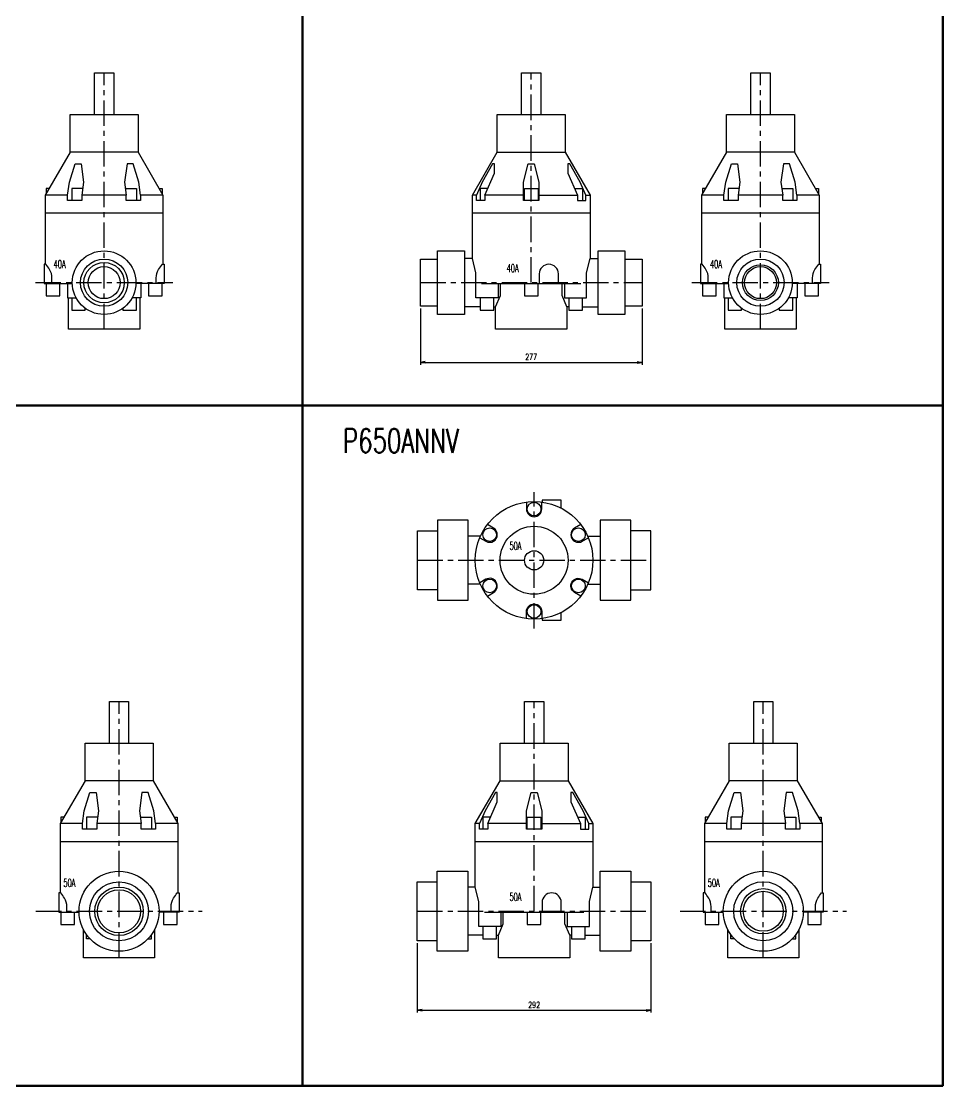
# Model space of a CAD drawing. Header units: millimetres. Extents: x 1711 to 90196, y -23291 to 8516.
# Drawn here: x 21280 to 22432, y -16594 to -15264 of the extents above; entities that cross this region are included whole.
import ezdxf

# ---------------------------------------------------------------- set-up
doc = ezdxf.new("R2010")
doc.units = ezdxf.units.MM
doc.header["$PDMODE"] = 35
doc.linetypes.add('CENTER', pattern=[50.8, 31.75, -6.35, 6.35, -6.35])
for name, color, linetype in [('CEN', 2, 'CENTER'), ('寸法', 2, 'Continuous'), ('配管-CVP', 4, 'Continuous')]:
    doc.layers.add(name, color=color, linetype=linetype)
doc.layers.add('line', color=153, linetype='Continuous', lineweight=50)
doc.styles.add('kpk', font='romans.shx', dxfattribs={"width": 0.7, "bigfont": 'extfont2.shx'})
doc.styles.get("Standard").update_dxf_attribs({"font": 'romans.shx', "bigfont": 'extfont.shx'})
doc.dimstyles.new('KPK-3', dxfattribs={"dimscale": 3, "dimtxt": 2.5, "dimasz": 2, "dimexe": 1, "dimexo": 1, "dimgap": 1, "dimtad": 3, "dimdec": 1, "dimdsep": 46, "dimtxsty": 'kpk', "dimblk": 'OPEN', "dimcen": 2.5, "dimclrd": 2, "dimclre": 2, "dimclrt": 4, "dimadec": 1, "dimazin": 2, "dimtfac": 1, "dimtdec": 1, "dimtmove": 0, "dimatfit": 2, "dimldrblk": 'OPEN', "dimfxl": 0, "dimlwd": -1, "dimlwe": -1, "dimarcsym": 0})

# ---------------------------------------------------------------- blocks, each defined once
blk = doc.blocks.new('_Open')
at = {"color": 0, "linetype": 'ByBlock', "lineweight": -2}
for p, q in [((-1, 0.17), (0, 0)), ((-1, -0.17), (0, 0)), ((0, 0), (-1, 0))]:
    blk.add_line(p, q, dxfattribs=at)
blk = doc.blocks.new('*D3033')
at = {"layer": 'Defpoints', "color": 0, "transparency": 16777216}
for p in [(21779.1, -15619.6), (22056.1, -15619.6), (22056.1, -15689.7)]:
    blk.add_point(p, dxfattribs=at)
at = {"layer": '寸法', "color": 2, "transparency": 16777216}
for p, q in [((21779.1, -15622.6), (21779.1, -15692.7)), ((22056.1, -15622.6), (22056.1, -15692.7)), ((21785.1, -15689.7), (22050.1, -15689.7))]:
    blk.add_line(p, q, dxfattribs=at)
at = {"layer": '寸法', "color": 2, "transparency": 16777216, "xscale": 6, "yscale": 6, "zscale": 6, "rotation": 180}
blk.add_blockref('_Open', (21779.1, -15689.7), dxfattribs=at)
at = {"layer": '寸法', "color": 2, "transparency": 16777216, "xscale": 6, "yscale": 6, "zscale": 6}
blk.add_blockref('_Open', (22056.1, -15689.7), dxfattribs=at)
at = {"layer": '寸法', "color": 4, "transparency": 16777216, "insert": (21917.6, -15682.9), "char_height": 7.5, "attachment_point": 5, "style": 'kpk', "bg_fill": 3, "box_fill_scale": 1.1, "bg_fill_color": 256, "bg_fill_true_color": 13158600, "bg_fill_transparency": 0}
blk.add_mtext('277', dxfattribs=at)
blk = doc.blocks.new('*D3034')
at = {"layer": 'Defpoints', "color": 0, "transparency": 16777216}
for p in [(21775.2, -16412.7), (22067.2, -16412.7), (22067.2, -16499.3)]:
    blk.add_point(p, dxfattribs=at)
at = {"layer": '寸法', "color": 2, "transparency": 16777216}
for p, q in [((21775.2, -16415.7), (21775.2, -16502.3)), ((22067.2, -16415.7), (22067.2, -16502.3)), ((21781.2, -16499.3), (22061.2, -16499.3))]:
    blk.add_line(p, q, dxfattribs=at)
at = {"layer": '寸法', "color": 2, "transparency": 16777216, "xscale": 6, "yscale": 6, "zscale": 6, "rotation": 180}
blk.add_blockref('_Open', (21775.2, -16499.3), dxfattribs=at)
at = {"layer": '寸法', "color": 2, "transparency": 16777216, "xscale": 6, "yscale": 6, "zscale": 6}
blk.add_blockref('_Open', (22067.2, -16499.3), dxfattribs=at)
at = {"layer": '寸法', "color": 4, "transparency": 16777216, "insert": (21921.2, -16492.6), "char_height": 7.5, "attachment_point": 5, "style": 'kpk', "bg_fill": 3, "box_fill_scale": 1.1, "bg_fill_color": 256, "bg_fill_true_color": 13158600, "bg_fill_transparency": 0}
blk.add_mtext('292', dxfattribs=at)
blk = doc.blocks.new('A$Cba4892d7')
at = {"layer": 'line'}
for p, q in [((1660, -100), (1660, -4960)), ((0, -4110), (2460, -4110))]:
    blk.add_line(p, q, dxfattribs=at)
blk.add_lwpolyline([(0, -4960), (0, 0), (2460, 0), (2460, -4960)], close=True, dxfattribs=at)
at = {"layer": 'line', "insert": (1710.7, -4154.1), "char_height": 30, "attachment_point": 4}
blk.add_mtext('{\\W0.7;P650ANNV}', dxfattribs=at)

msp = doc.modelspace()

# ---------------------------------------------------------------- linework, layer by layer
at = {"layer": 'CEN'}
for p, q in [((21383.9417, -15648.1273), (21383.9417, -15328.1273)), ((21917.6243, -15590.1273), (21917.6243, -15328.1273)), ((22204.0153, -15648.1273), (22204.0153, -15328.1273)), ((21298.2587, -15590.1273), (21469.6247, -15590.1273)), ((21779.1443, -15590.1273), (22056.1043, -15590.1273)), ((22118.3323, -15590.1273), (22289.6983, -15590.1273)), ((21921.1863, -16022.2165), (21921.1863, -15851.9165)), ((21775.4363, -15937.0665), (22066.9363, -15937.0665)), ((21402.581, -16433.6691), (21402.581, -16113.6691)), ((21921.1863, -16375.6691), (21921.1863, -16113.6691)), ((22207.5773, -16433.6691), (22207.5773, -16113.6691)), ((21298.781, -16375.6691), (21506.381, -16375.6691)), ((21775.1863, -16375.6691), (22067.1863, -16375.6691)), ((22103.7773, -16375.6691), (22311.3773, -16375.6691))]:
    msp.add_line(p, q, dxfattribs=at)
at = {"layer": '配管-CVP', "color": 0, "linetype": 'ByBlock'}
for p, q in [((21338.3605, -15480.6273), (21310.8097, -15480.6273)), ((21927.1243, -15480.6273), (21975.4991, -15480.6273)), ((22158.434, -15480.6273), (22130.8833, -15480.6273)), ((21457.4417, -15503.3773), (21310.4417, -15503.3773)), ((21991.1243, -15503.3773), (21844.1243, -15503.3773)), ((22277.5153, -15503.3773), (22130.5153, -15503.3773)), ((21855.5263, -15591.1273), (21979.7222, -15591.1273)), ((21853.6986, -15620.1273), (21834.0743, -15620.1273)), ((21981.5499, -15620.1273), (22001.1743, -15620.1273)), ((21854.0875, -15907.0665), (21838.7363, -15907.0665)), ((21988.2851, -15907.0665), (22003.6363, -15907.0665)), ((21854.0875, -15967.0665), (21838.7363, -15967.0665)), ((21988.2851, -15967.0665), (22003.6363, -15967.0665)), ((21356.9998, -16266.1691), (21329.449, -16266.1691)), ((21930.6863, -16266.1691), (21979.0612, -16266.1691)), ((22161.9961, -16266.1691), (22134.4453, -16266.1691)), ((21476.081, -16288.9191), (21329.081, -16288.9191)), ((21994.6863, -16288.9191), (21847.6863, -16288.9191)), ((22281.0773, -16288.9191), (22134.0773, -16288.9191)), ((21859.0884, -16376.6691), (21983.2843, -16376.6691)), ((21857.2607, -16405.6691), (21838.4863, -16405.6691)), ((21985.112, -16405.6691), (22003.8863, -16405.6691))]:
    msp.add_line(p, q, dxfattribs=at)
for points in [[(21371.9417, -15380.1273), (21371.9417, -15328.1273), (21395.9417, -15328.1273), (21395.9417, -15380.1273)], [(21905.6243, -15380.1273), (21905.6243, -15328.1273), (21929.6243, -15328.1273), (21929.6243, -15380.1273)], [(22192.0153, -15380.1273), (22192.0153, -15328.1273), (22216.0153, -15328.1273), (22216.0153, -15380.1273)], [(21341.4417, -15427.1273), (21341.4417, -15380.1273), (21426.4417, -15380.1273), (21426.4417, -15427.1273), (21457.4417, -15480.6273), (21457.4417, -15567.1273)], [(21844.1243, -15560.1273), (21844.1243, -15480.6273), (21875.1243, -15427.1273), (21875.1243, -15380.1273), (21960.1243, -15380.1273), (21960.1243, -15427.1273)], [(22161.5153, -15427.1273), (22161.5153, -15380.1273), (22246.5153, -15380.1273), (22246.5153, -15427.1273), (22277.5153, -15480.6273), (22277.5153, -15567.1273)], [(21426.4417, -15427.1273), (21341.4417, -15427.1273), (21310.4417, -15480.6273), (21310.4417, -15567.1273)], [(21875.1243, -15427.1273), (21960.1243, -15427.1273), (21991.1243, -15480.6273), (21991.1243, -15560.1273)], [(22246.5153, -15427.1273), (22161.5153, -15427.1273), (22130.5153, -15480.6273), (22130.5153, -15567.1273)], [(21457.0737, -15480.6273), (21429.523, -15480.6273), (21427.3265, -15464.6273), (21420.255, -15441.6273), (21412.5884, -15441.6273), (21409.5524, -15464.6273), (21411.7163, -15480.6273), (21356.1899, -15480.6273)], [(21908.1243, -15480.6273), (21859.7494, -15480.6273), (21871.6986, -15453.4993), (21871.6986, -15441.6273), (21869.3311, -15441.6273), (21856.3677, -15464.6273), (21849.3201, -15480.6273), (21844.4923, -15480.6273)], [(21985.9284, -15480.6273), (21978.8808, -15464.6273), (21965.9174, -15441.6273), (21963.5499, -15441.6273), (21963.5499, -15453.4993), (21975.4991, -15480.6273), (21975.4991, -15487.6273), (21985.9284, -15487.6273), (21985.9284, -15480.6273), (21990.7563, -15480.6273)], [(22277.1473, -15480.6273), (22249.5965, -15480.6273), (22247.4, -15464.6273), (22240.3285, -15441.6273), (22232.6619, -15441.6273), (22229.6259, -15464.6273), (22231.7898, -15480.6273), (22176.2634, -15480.6273)], [(21315.0773, -15472.6273), (21311.4417, -15472.6273), (21311.4417, -15478.9563)], [(21356.1672, -15472.6273), (21343.4417, -15472.6273), (21343.4417, -15487.6273)], [(21411.7163, -15472.6273), (21424.4417, -15472.6273), (21424.4417, -15487.6273)], [(21429.523, -15480.6273), (21429.523, -15487.6273), (21411.7163, -15487.6273), (21411.7163, -15480.6273)], [(21452.8062, -15472.6273), (21456.4417, -15472.6273), (21456.4417, -15478.9563)], [(21859.7494, -15480.6273), (21859.7494, -15487.6273), (21849.3201, -15487.6273), (21849.3201, -15480.6273)], [(21863.2732, -15472.6273), (21853.6986, -15472.6273), (21853.6986, -15487.6273)], [(21909.1243, -15487.6273), (21909.1243, -15472.6273), (21926.1243, -15472.6273), (21926.1243, -15487.6273)], [(21971.9753, -15472.6273), (21981.5499, -15472.6273), (21981.5499, -15487.6273)], [(22135.1508, -15472.6273), (22131.5153, -15472.6273), (22131.5153, -15478.9563)], [(22176.2407, -15472.6273), (22163.5153, -15472.6273), (22163.5153, -15487.6273)], [(22231.7898, -15472.6273), (22244.5153, -15472.6273), (22244.5153, -15487.6273)], [(22249.5965, -15480.6273), (22249.5965, -15487.6273), (22231.7898, -15487.6273), (22231.7898, -15480.6273)], [(22272.8797, -15472.6273), (22276.5153, -15472.6273), (22276.5153, -15478.9563)], [(21876.1243, -15591.1273), (21876.1243, -15609.1273), (21848.4503, -15609.1273), (21848.4503, -15577.738), (21844.1243, -15560.1273), (21834.0743, -15560.1273)], [(21959.1243, -15591.1273), (21959.1243, -15609.1273), (21986.7982, -15609.1273), (21986.7982, -15577.738), (21991.1243, -15560.1273), (22001.1743, -15560.1273)], [(21311.4417, -15591.1273), (21311.4417, -15606.6273), (21328.4417, -15606.6273), (21328.4417, -15591.1273)], [(21338.0161, -15591.1273), (21338.0161, -15609.1273), (21349.0267, -15609.1273)], [(21429.8674, -15591.1273), (21429.8674, -15609.1273), (21418.8568, -15609.1273)], [(21439.4417, -15591.1273), (21439.4417, -15606.6273), (21456.4417, -15606.6273), (21456.4417, -15591.1273)], [(21909.1243, -15591.1273), (21909.1243, -15606.6273), (21926.1243, -15606.6273), (21926.1243, -15591.1273)], [(22131.5153, -15591.1273), (22131.5153, -15606.6273), (22148.5153, -15606.6273), (22148.5153, -15591.1273)], [(22158.0896, -15591.1273), (22158.0896, -15609.1273), (22169.1002, -15609.1273)], [(22249.9409, -15591.1273), (22249.9409, -15609.1273), (22238.9303, -15609.1273)], [(22259.5153, -15591.1273), (22259.5153, -15606.6273), (22276.5153, -15606.6273), (22276.5153, -15591.1273)], [(21428.4417, -15609.1273), (21428.4417, -15648.1273), (21339.4417, -15648.1273), (21339.4417, -15609.1273)], [(21343.4417, -15609.1273), (21343.4417, -15624.6273), (21360.4417, -15624.6273), (21360.4417, -15622.1868)], [(21407.4417, -15622.1868), (21407.4417, -15624.6273), (21424.4417, -15624.6273), (21424.4417, -15609.1273)], [(22248.5153, -15609.1273), (22248.5153, -15648.1273), (22159.5153, -15648.1273), (22159.5153, -15609.1273)], [(22163.5153, -15609.1273), (22163.5153, -15624.6273), (22180.5153, -15624.6273), (22180.5153, -15622.1868)], [(22227.5153, -15622.1868), (22227.5153, -15624.6273), (22244.5153, -15624.6273), (22244.5153, -15609.1273)], [(21955.1863, -15871.9032), (21955.1863, -15862.0665), (21931.1863, -15862.0665), (21931.1863, -15864.2499)], [(21800.4363, -15974.0665), (21775.4363, -15974.0665), (21775.4363, -15900.0665), (21800.4363, -15900.0665)], [(22041.9363, -15974.0665), (22066.9363, -15974.0665), (22066.9363, -15900.0665), (22041.9363, -15900.0665)], [(21931.1863, -16009.883), (21931.1863, -16012.0665), (21955.1863, -16012.0665), (21955.1863, -16002.2297)], [(21390.581, -16165.6691), (21390.581, -16113.6691), (21414.581, -16113.6691), (21414.581, -16165.6691)], [(21909.1863, -16165.6691), (21909.1863, -16113.6691), (21933.1863, -16113.6691), (21933.1863, -16165.6691)], [(22195.5773, -16165.6691), (22195.5773, -16113.6691), (22219.5773, -16113.6691), (22219.5773, -16165.6691)], [(21360.081, -16212.6691), (21360.081, -16165.6691), (21445.081, -16165.6691), (21445.081, -16212.6691), (21476.081, -16266.1691), (21476.081, -16352.6691)], [(21847.6863, -16345.6691), (21847.6863, -16266.1691), (21878.6863, -16212.6691), (21878.6863, -16165.6691), (21963.6863, -16165.6691), (21963.6863, -16212.6691)], [(22165.0773, -16212.6691), (22165.0773, -16165.6691), (22250.0773, -16165.6691), (22250.0773, -16212.6691), (22281.0773, -16266.1691), (22281.0773, -16352.6691)], [(21445.081, -16212.6691), (21360.081, -16212.6691), (21329.081, -16266.1691), (21329.081, -16352.6691)], [(21878.6863, -16212.6691), (21963.6863, -16212.6691), (21994.6863, -16266.1691), (21994.6863, -16345.6691)], [(22250.0773, -16212.6691), (22165.0773, -16212.6691), (22134.0773, -16266.1691), (22134.0773, -16352.6691)], [(21475.713, -16266.1691), (21448.1622, -16266.1691), (21445.9657, -16250.1691), (21438.8943, -16227.1691), (21431.2277, -16227.1691), (21428.1916, -16250.1691), (21430.3556, -16266.1691), (21374.8291, -16266.1691)], [(21911.6863, -16266.1691), (21863.3115, -16266.1691), (21875.2607, -16239.041), (21875.2607, -16227.1691), (21872.8932, -16227.1691), (21859.9298, -16250.1691), (21852.8821, -16266.1691), (21848.0543, -16266.1691)], [(21989.4905, -16266.1691), (21982.4429, -16250.1691), (21969.4795, -16227.1691), (21967.112, -16227.1691), (21967.112, -16239.041), (21979.0612, -16266.1691), (21979.0612, -16273.1691), (21989.4905, -16273.1691), (21989.4905, -16266.1691), (21994.3183, -16266.1691)], [(22280.7093, -16266.1691), (22253.1586, -16266.1691), (22250.962, -16250.1691), (22243.8906, -16227.1691), (22236.224, -16227.1691), (22233.188, -16250.1691), (22235.3519, -16266.1691), (22179.8255, -16266.1691)], [(21333.7165, -16258.1691), (21330.081, -16258.1691), (21330.081, -16264.4981)], [(21374.8065, -16258.1691), (21362.081, -16258.1691), (21362.081, -16273.1691)], [(21430.3556, -16258.1691), (21443.081, -16258.1691), (21443.081, -16273.1691)], [(21448.1622, -16266.1691), (21448.1622, -16273.1691), (21430.3556, -16273.1691), (21430.3556, -16266.1691)], [(21471.4455, -16258.1691), (21475.081, -16258.1691), (21475.081, -16264.4981)], [(21863.3115, -16266.1691), (21863.3115, -16273.1691), (21852.8821, -16273.1691), (21852.8821, -16266.1691)], [(21866.8353, -16258.1691), (21857.2607, -16258.1691), (21857.2607, -16273.1691)], [(21912.6863, -16273.1691), (21912.6863, -16258.1691), (21929.6863, -16258.1691), (21929.6863, -16273.1691)], [(21975.5374, -16258.1691), (21985.112, -16258.1691), (21985.112, -16273.1691)], [(22138.7128, -16258.1691), (22135.0773, -16258.1691), (22135.0773, -16264.4981)], [(22179.8028, -16258.1691), (22167.0773, -16258.1691), (22167.0773, -16273.1691)], [(22235.3519, -16258.1691), (22248.0773, -16258.1691), (22248.0773, -16273.1691)], [(22253.1586, -16266.1691), (22253.1586, -16273.1691), (22235.3519, -16273.1691), (22235.3519, -16266.1691)], [(22276.4418, -16258.1691), (22280.0773, -16258.1691), (22280.0773, -16264.4981)], [(21879.6863, -16376.6691), (21879.6863, -16394.6691), (21852.0123, -16394.6691), (21852.0123, -16363.2798), (21847.6863, -16345.6691), (21838.4863, -16345.6691)], [(21962.6863, -16376.6691), (21962.6863, -16394.6691), (21990.3603, -16394.6691), (21990.3603, -16363.2798), (21994.6863, -16345.6691), (22003.8863, -16345.6691)], [(21330.081, -16376.6691), (21330.081, -16392.1691), (21347.081, -16392.1691), (21347.081, -16376.6691)], [(21458.081, -16376.6691), (21458.081, -16392.1691), (21475.081, -16392.1691), (21475.081, -16376.6691)], [(21874.2607, -16405.6691), (21876.6863, -16405.6691), (21882.6283, -16391.5279), (21882.6283, -16376.6691)], [(21912.6863, -16376.6691), (21912.6863, -16392.1691), (21929.6863, -16392.1691), (21929.6863, -16376.6691)], [(21968.112, -16405.6691), (21965.6863, -16405.6691), (21959.7444, -16391.5279), (21959.7444, -16376.6691)], [(22135.0773, -16376.6691), (22135.0773, -16392.1691), (22152.0773, -16392.1691), (22152.0773, -16376.6691)], [(22263.0773, -16376.6691), (22263.0773, -16392.1691), (22280.0773, -16392.1691), (22280.0773, -16376.6691)], [(21447.081, -16398.4671), (21447.081, -16433.6691), (21358.081, -16433.6691), (21358.081, -16398.4671)], [(22252.0773, -16398.4671), (22252.0773, -16433.6691), (22163.0773, -16433.6691), (22163.0773, -16398.4671)], [(21366.3905, -16410.1691), (21362.081, -16410.1691), (21362.081, -16404.9906)], [(21438.7715, -16410.1691), (21443.081, -16410.1691), (21443.081, -16404.9906)], [(22171.3869, -16410.1691), (22167.0773, -16410.1691), (22167.0773, -16404.9906)], [(22243.7678, -16410.1691), (22248.0773, -16410.1691), (22248.0773, -16404.9906)]]:
    msp.add_lwpolyline(points, dxfattribs=at)
for points in [[(21355.2951, -15441.6273), (21358.3311, -15464.6273), (21356.1672, -15480.6273), (21356.1672, -15487.6273), (21338.3605, -15487.6273), (21338.3605, -15480.6273), (21340.557, -15464.6273), (21347.6285, -15441.6273)], [(21908.1243, -15464.6273), (21913.9082, -15441.6273), (21921.3403, -15441.6273), (21927.1243, -15464.6273), (21927.1243, -15487.6273), (21908.1243, -15487.6273)], [(22175.3686, -15441.6273), (22178.4046, -15464.6273), (22176.2407, -15480.6273), (22176.2407, -15487.6273), (22158.434, -15487.6273), (22158.434, -15480.6273), (22160.6305, -15464.6273), (22167.702, -15441.6273)], [(21838.7363, -15887.0665), (21800.4363, -15887.0665), (21800.4363, -15987.0665), (21838.7363, -15987.0665)], [(22041.9363, -15887.0665), (22003.6363, -15887.0665), (22003.6363, -15987.0665), (22041.9363, -15987.0665)], [(21373.9344, -16227.1691), (21376.9704, -16250.1691), (21374.8065, -16266.1691), (21374.8065, -16273.1691), (21356.9998, -16273.1691), (21356.9998, -16266.1691), (21359.1963, -16250.1691), (21366.2678, -16227.1691)], [(21911.6863, -16250.1691), (21917.4703, -16227.1691), (21924.9024, -16227.1691), (21930.6863, -16250.1691), (21930.6863, -16273.1691), (21911.6863, -16273.1691)], [(22178.9307, -16227.1691), (22181.9667, -16250.1691), (22179.8028, -16266.1691), (22179.8028, -16273.1691), (22161.9961, -16273.1691), (22161.9961, -16266.1691), (22164.1926, -16250.1691), (22171.2641, -16227.1691)]]:
    msp.add_lwpolyline(points, close=True, dxfattribs=at)
for points in [[(21318.7785, -15591.1273), (21318.7785, -15584.2867, 0.139426243), (21315.7856, -15573.7626, 0.029921899), (21311.1089, -15567.1273), (21308.9417, -15567.1273), (21308.9417, -15591.1273), (21344.2043, -15591.1273)], [(21449.105, -15591.1273), (21449.105, -15584.2867, -0.139426243), (21452.0979, -15573.7626, -0.029921899), (21456.7746, -15567.1273), (21458.9417, -15567.1273), (21458.9417, -15591.1273), (21423.6792, -15591.1273)], [(21951.6243, -15591.1273), (21951.6243, -15579.1273, 1), (21927.6243, -15579.1273), (21927.6243, -15591.1273)], [(22138.852, -15591.1273), (22138.852, -15584.2867, 0.139426243), (22135.8591, -15573.7626, 0.029921899), (22131.1824, -15567.1273), (22129.0153, -15567.1273), (22129.0153, -15591.1273), (22164.2778, -15591.1273)], [(22269.1785, -15591.1273), (22269.1785, -15584.2867, -0.139426243), (22272.1714, -15573.7626, -0.029921899), (22276.8481, -15567.1273), (22279.0153, -15567.1273), (22279.0153, -15591.1273), (22243.7527, -15591.1273)], [(21911.6863, -15864.183), (21911.6863, -15873.0665, 1), (21930.6863, -15873.0665), (21930.6863, -15864.183)], [(21853.3174, -15908.852), (21861.0107, -15913.2937, 1), (21870.5107, -15896.8393), (21862.8174, -15892.3975)], [(21979.5553, -15892.3975), (21971.862, -15896.8393, 1), (21981.362, -15913.2937), (21989.0553, -15908.852)], [(21862.8174, -15981.7355), (21870.5107, -15977.2937, 1), (21861.0107, -15960.8393), (21853.3174, -15965.281)], [(21979.5553, -15981.7355), (21971.862, -15977.2937, -1), (21981.362, -15960.8393), (21989.0553, -15965.281)], [(21911.6863, -16009.95), (21911.6863, -16001.0665, -1), (21930.6863, -16001.0665), (21930.6863, -16009.95)], [(21337.4178, -16376.6691), (21337.4178, -16369.8285, 0.139426243), (21334.4249, -16359.3044, 0.029921899), (21329.7482, -16352.6691), (21327.581, -16352.6691), (21327.581, -16376.6691), (21352.591, -16376.6691)], [(21467.7443, -16376.6691), (21467.7443, -16369.8285, -0.139426243), (21470.7371, -16359.3044, -0.029921899), (21475.4139, -16352.6691), (21477.581, -16352.6691), (21477.581, -16376.6691), (21452.571, -16376.6691)], [(21955.1863, -16376.6691), (21955.1863, -16364.6691, 1), (21931.1863, -16364.6691), (21931.1863, -16376.6691)], [(22142.4141, -16376.6691), (22142.4141, -16369.8285, 0.139426243), (22139.4212, -16359.3044, 0.029921899), (22134.7445, -16352.6691), (22132.5773, -16352.6691), (22132.5773, -16376.6691), (22157.5873, -16376.6691)], [(22272.7406, -16376.6691), (22272.7406, -16369.8285, -0.139426243), (22275.7334, -16359.3044, -0.029921899), (22280.4102, -16352.6691), (22282.5773, -16352.6691), (22282.5773, -16376.6691), (22257.5673, -16376.6691)]]:
    msp.add_lwpolyline(points, format="xyb", dxfattribs=at)
for centre, radius in [((21383.9417, -15590.1273), 39.75), ((21383.9417, -15590.1273), 29.5), ((22204.0153, -15590.1273), 39.75), ((22204.0153, -15590.1273), 29.5), ((21383.9417, -15590.1273), 25.2738), ((21383.9417, -15590.1273), 20), ((22204.0153, -15590.1273), 22.4225), ((22204.0153, -15590.1273), 20), ((21921.1863, -15937.0665), 73.5), ((21921.1863, -15873.0665), 8.5), ((21921.1863, -15937.0665), 42.5), ((21865.7607, -15905.0665), 8.5), ((21976.612, -15905.0665), 8.5), ((21921.1863, -15937.0665), 12), ((21865.7607, -15969.0665), 8.5), ((21976.612, -15969.0665), 8.5), ((21921.1863, -16001.0665), 8.5), ((21402.581, -16375.6691), 50), ((22207.5773, -16375.6691), 50), ((21402.581, -16375.6691), 36.9), ((21402.581, -16375.6691), 30.28), ((22207.5773, -16375.6691), 37), ((21402.581, -16375.6691), 27), ((22207.5773, -16375.6691), 28.328), ((22207.5773, -16375.6691), 25)]:
    msp.add_circle(centre, radius, dxfattribs=at)
for centre, start, end in [((21356.4417, -15476.6273), 78.5130878, 90), ((21411.4417, -15476.6273), 90, 101.4869122), ((22176.5153, -15476.6273), 78.5130878, 90), ((22231.5153, -15476.6273), 90, 101.4869122), ((21375.081, -16262.1691), 78.5130878, 90), ((21430.081, -16262.1691), 90, 101.4869122), ((22180.0773, -16262.1691), 78.5130878, 90), ((22235.0773, -16262.1691), 90, 101.4869122)]:
    msp.add_arc(centre, 4, start, end, dxfattribs=at)

# ---------------------------------------------------------------- texts
at = {"layer": 'Defpoints', "color": 6, "linetype": 'ByBlock', "style": 'kpk', "width": 0.6}
for s, p in [('40A', (21320.907, -15571.8766)), ('40A', (22140.9805, -15571.8766)), ('40A', (21886.923, -15576.9905)), ('50A', (21890.485, -15923.9297)), ('50A', (21333.2012, -16345.0324)), ('50A', (22138.1975, -16345.0324)), ('50A', (21890.485, -16362.5323))]:
    msp.add_text(s, height=10, dxfattribs=at).set_placement(p)

# ---------------------------------------------------------------- dimensions: what is measured, and where the dimension line sits
at = {"layer": '寸法'}
dim = msp.add_linear_dim(base=(22067.1863, -16499.326), p1=(21775.1863, -16412.6691), p2=(22067.1863, -16412.6691), dimstyle='KPK-3', dxfattribs=at)
dim.commit()
dim.dimension.update_dxf_attribs({"geometry": '*D3034', "text_midpoint": (21921.1863, -16492.576)})

# ---------------------------------------------------------------- next in the draw order: linework, layer by layer
at = {"layer": '配管-CVP', "color": 0, "linetype": 'ByBlock'}
for points in [[(21800.1863, -16325.6691), (21838.4863, -16325.6691), (21838.4863, -16425.6691), (21800.1863, -16425.6691)], [(22042.1863, -16425.6691), (22003.8863, -16425.6691), (22003.8863, -16325.6691), (22042.1863, -16325.6691)]]:
    msp.add_lwpolyline(points, close=True, dxfattribs=at)
for points in [[(21800.1863, -16412.6691), (21775.1863, -16412.6691), (21775.1863, -16338.6691), (21800.1863, -16338.6691)], [(22042.1863, -16338.6691), (22067.1863, -16338.6691), (22067.1863, -16412.6691), (22042.1863, -16412.6691)], [(21857.2607, -16394.6691), (21857.2607, -16410.1691), (21874.2607, -16410.1691), (21874.2607, -16394.6691)], [(21968.112, -16394.6691), (21968.112, -16410.1691), (21985.112, -16410.1691), (21985.112, -16394.6691)], [(21965.6863, -16405.6691), (21965.6863, -16433.6691), (21876.6863, -16433.6691), (21876.6863, -16405.6691)]]:
    msp.add_lwpolyline(points, dxfattribs=at)

# ---------------------------------------------------------------- next in the draw order: dimensions: what is measured, and where the dimension line sits
at = {"layer": '寸法'}
dim = msp.add_linear_dim(base=(22056.1043, -15689.6882), p1=(21779.1443, -15619.6273), p2=(22056.1043, -15619.6273), dimstyle='KPK-3', dxfattribs=at)
dim.commit()
dim.dimension.update_dxf_attribs({"geometry": '*D3033', "text_midpoint": (21917.6243, -15682.9382)})

# ---------------------------------------------------------------- next in the draw order: linework, layer by layer
at = {"layer": '配管-CVP', "color": 0, "linetype": 'ByBlock'}
for points in [[(21800.5743, -15619.6273), (21779.1443, -15619.6273), (21779.1443, -15560.6273), (21800.5743, -15560.6273)], [(22034.6743, -15560.6273), (22056.1043, -15560.6273), (22056.1043, -15619.6273), (22034.6743, -15619.6273)], [(21870.6986, -15620.1273), (21873.1243, -15620.1273), (21879.0662, -15605.9862), (21879.0662, -15591.1273)], [(21964.5499, -15620.1273), (21962.1243, -15620.1273), (21956.1823, -15605.9862), (21956.1823, -15591.1273)], [(21853.6986, -15609.1273), (21853.6986, -15624.6273), (21870.6986, -15624.6273), (21870.6986, -15609.1273)], [(21964.5499, -15609.1273), (21964.5499, -15624.6273), (21981.5499, -15624.6273), (21981.5499, -15609.1273)], [(21962.1243, -15620.1273), (21962.1243, -15648.1273), (21873.1243, -15648.1273), (21873.1243, -15620.1273)]]:
    msp.add_lwpolyline(points, dxfattribs=at)
for points in [[(21800.5743, -15550.3773), (21834.0743, -15550.3773), (21834.0743, -15629.8773), (21800.5743, -15629.8773)], [(22034.6743, -15629.8773), (22001.1743, -15629.8773), (22001.1743, -15550.3773), (22034.6743, -15550.3773)]]:
    msp.add_lwpolyline(points, close=True, dxfattribs=at)

# ---------------------------------------------------------------- next in the draw order: block references
at = {"layer": 'line', "linetype": 'ByBlock'}
msp.add_blockref('A$Cba4892d7', (19971.7368, -11633.6234), dxfattribs=at)

doc.saveas('drawing.dxf')
